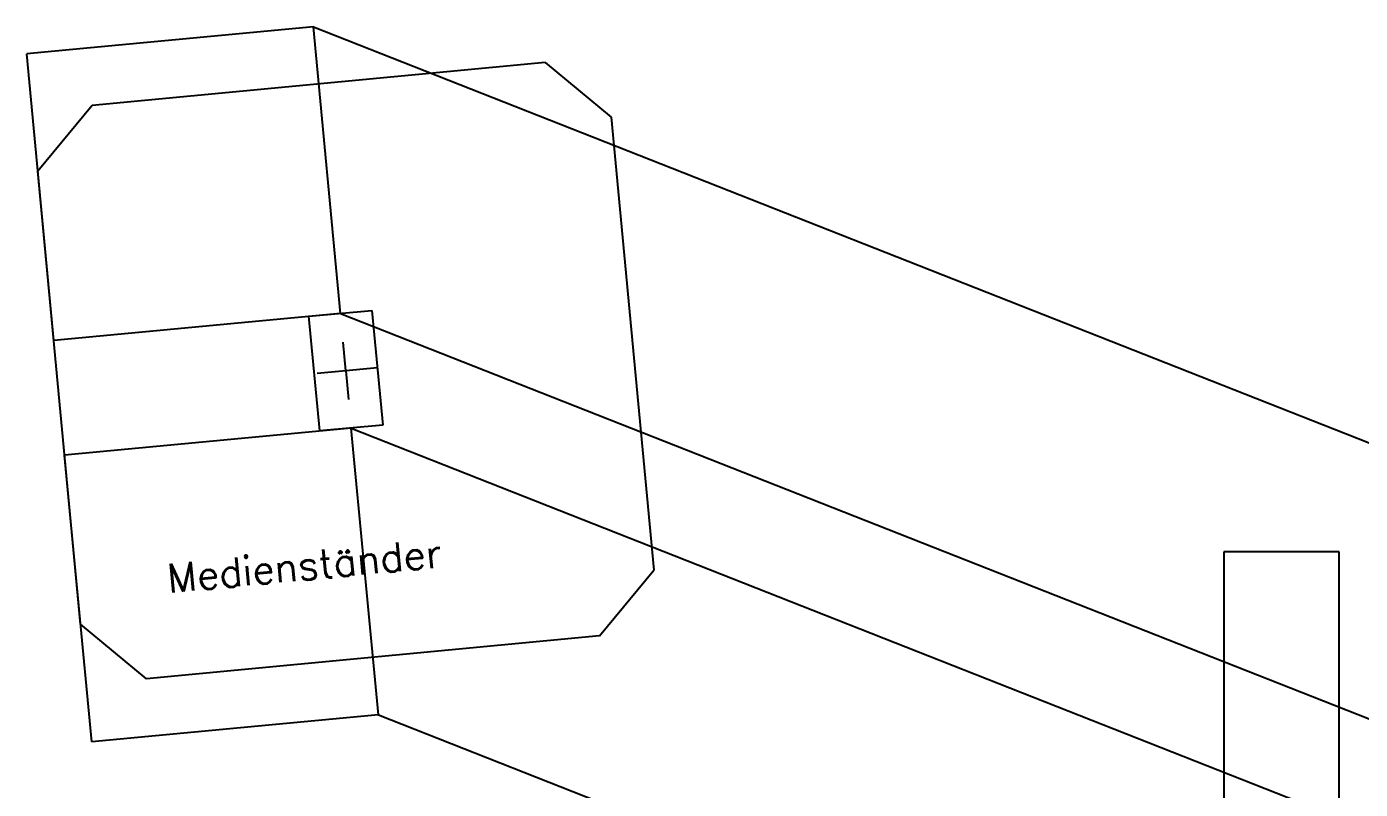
# Model space of a CAD drawing. Extents: x -50 to 48714, y -13211 to 6743.
# Drawn here: x 17668 to 18595, y 185 to 715 of the extents above; entities that cross this region are included whole.
import ezdxf

# ---------------------------------------------------------------- set-up
doc = ezdxf.new("R2010")
doc.units = 0
doc.header["$LTSCALE"] = 50
doc.layers.get('0').update_dxf_attribs({"linetype": 'CONTINUOUS'})
doc.layers.add('UE46_HMI$0$1', color=7, linetype='CONTINUOUS')
doc.layers.add('UE46_HMI$0$MEDIENVERSORGUN', color=40, linetype='CONTINUOUS')
doc.styles.add('UE46_HMI$0$STANDARD_H60', font='TXT.shx', dxfattribs={"height": 60})

# ---------------------------------------------------------------- blocks, each defined once
blk = doc.blocks.new('UE46_HMI$0$BLEIWAND')
at = {"layer": 'UE46_HMI$0$1', "color": 3, "linetype": 'CONTINUOUS'}
for p, q in [((1500, 350), (1500, -350)), ((1580, 350), (1500, 350)), ((1580, -350), (1580, 350)), ((1500, -350), (1580, -350))]:
    blk.add_line(p, q, dxfattribs=at)
blk = doc.blocks.new('UE46_HMI')
at = {"layer": 'UE46_HMI$0$MEDIENVERSORGUN'}
for p, q in [((867.58, 714.75), (668.47, 695.93)), ((867.58, 714.75), (3511.28, -327.62)), ((886.4, 515.64), (867.58, 714.75)), ((687.29, 496.81), (668.47, 695.93)), ((1028.64, 689.8), (714.05, 660.06)), ((1028.64, 689.8), (1074.41, 651.93)), ((714.05, 660.06), (676.18, 614.29)), ((1074.41, 651.93), (1104.15, 337.34)), ((705.92, 299.69), (676.18, 614.29)), ((886.4, 515.64), (687.29, 496.81)), ((864.5, 513.57), (908.3, 517.71)), ((872.03, 433.92), (864.5, 513.57)), ((886.4, 515.64), (3530.1, -526.74)), ((908.3, 517.71), (915.83, 438.06)), ((890.17, 475.81), (888.28, 495.73)), ((890.17, 475.81), (870.25, 473.93)), ((912.07, 477.88), (890.17, 475.81)), ((890.17, 475.81), (892.05, 455.9)), ((893.93, 435.99), (694.82, 417.17)), ((915.83, 438.06), (872.03, 433.92)), ((893.93, 435.99), (3537.63, -606.38)), ((912.75, 236.88), (893.93, 435.99)), ((713.64, 218.06), (694.82, 417.17)), ((1066.29, 291.57), (1104.15, 337.34)), ((751.69, 261.83), (705.92, 299.69)), ((1066.29, 291.57), (751.69, 261.83)), ((912.75, 236.88), (713.64, 218.06)), ((912.75, 236.88), (3556.45, -805.49))]:
    blk.add_line(p, q, dxfattribs=at)
blk.add_blockref('UE46_HMI$0$BLEIWAND', (0, -0.07))
at = {"layer": 'UE46_HMI$0$MEDIENVERSORGUN', "insert": (765.25, 341.4), "char_height": 20, "width": 264.7451, "attachment_point": 1, "rotation": 5.4, "style": 'UE46_HMI$0$STANDARD_H60'}
blk.add_mtext('{Medienständer}', dxfattribs=at)

msp = doc.modelspace()

# ---------------------------------------------------------------- block references
msp.add_blockref('UE46_HMI', (17000, 0))

doc.saveas('drawing.dxf')
